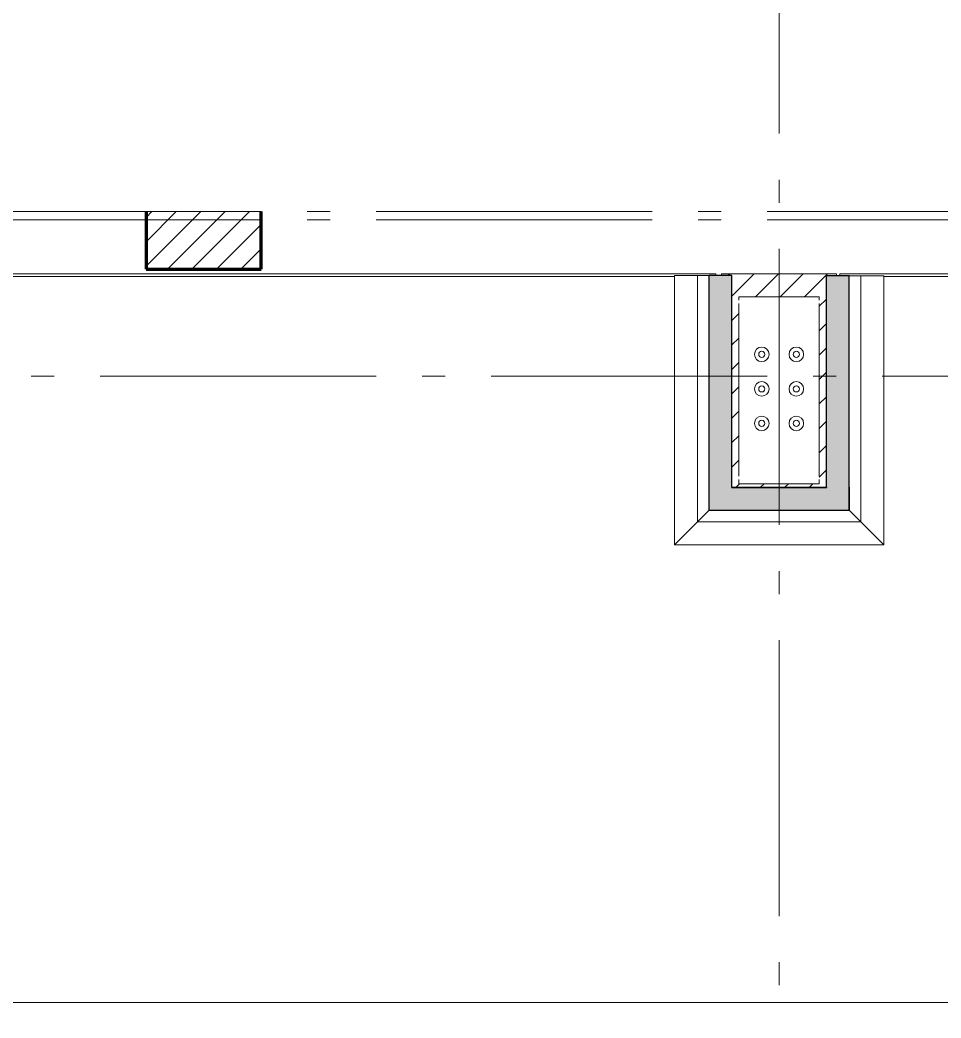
# Model space of a CAD drawing. Header units: millimetres. Extents: x -187347 to 135007, y -6415 to 292048.
# Drawn here: x -66240 to -62236, y 101267 to 105603 of the extents above; entities that cross this region are included whole.
import ezdxf

# ---------------------------------------------------------------- set-up
doc = ezdxf.new("R2010")
doc.units = ezdxf.units.MM
doc.header["$LTSCALE"] = 100
doc.linetypes.add('Z_LINE-CNTR', pattern=[17, 12, -2, 1, -2])
for name, color, linetype, lineweight in [('A-FLOR', 7, 'Continuous', 5), ('A-WALL', 7, 'Continuous', 5), ('A-WALL-FNSH', 7, 'Continuous', 5), ('A-WALL-PATT', 7, 'Continuous', 5), ('S-COLS', 7, 'Continuous', 5), ('S-FSTN', 7, 'Continuous', 5), ('S-GRID', 7, 'Continuous', 5)]:
    doc.layers.add(name, color=color, linetype=linetype, lineweight=lineweight)

# ---------------------------------------------------------------- blocks, each defined once
blk = doc.blocks.new('ODE_ST_M3_Concrete_Rectangular_Column_LOD3 - C500c500-V255-BLOCK WORK - GROUND FLOOR PLAN - FOR SITE')
at = {"layer": 'S-COLS', "true_color": 0xc0c0c0}
h = blk.add_hatch(dxfattribs=at)
h.set_pattern_fill('FP_1744', color=9, style=0, pattern_type=2)
h.set_pattern_definition([(45, (-147498.48, -715), (-53.03301, 53.03301), [])])
h.paths.add_polyline_path([(250, -250), (250, 0), (-250, 0), (-250, -250)])
at = {"layer": 'S-COLS', "lineweight": 100}
for p, q in [((-250, 0), (-250, -250)), ((250, -250), (250, 0)), ((-250, -250), (250, -250))]:
    blk.add_line(p, q, dxfattribs=at)
blk = doc.blocks.new('ODE_ST_M3_Base_Plate_Connection___Double_Row_14562_FREE_BOLT_LOD3 - BR630D-V277-BLOCK WORK - GROUND FLOOR PLAN - FOR SITE')
at = {"layer": 'S-FSTN'}
for p, q in [((-181.3, 406), (-181.3, 391)), ((168.7, 406), (-181.3, 406)), ((168.7, 391), (168.7, 406)), ((-181.3, 377), (-181.3, -373)), ((168.7, -373), (168.7, 377)), ((-181.3, -387), (-181.3, -406)), ((168.7, -406), (168.7, -387)), ((-181.3, -406), (168.7, -406))]:
    blk.add_line(p, q, dxfattribs=at)
blk = doc.blocks.new('Hex Head - 16mmØ BOLT-30449151-BLOCK WORK - GROUND FLOOR PLAN - FOR SITE')
at = {"layer": 'S-FSTN'}
for radius, start, end in [(31.7, 0, 180), (13.5, 0, 180), (31.7, 180, 360), (13.5, 180, 360)]:
    blk.add_arc((9.5, 0), radius, start, end, dxfattribs=at)
blk = doc.blocks.new('Hex Head - 30mmØ BOLT-30457584-BLOCK WORK - GROUND FLOOR PLAN - FOR SITE')
at = {"layer": 'S-FSTN'}
for radius, start, end in [(31.7, 0, 180), (13.5, 0, 180), (31.7, 180, 360), (13.5, 180, 360)]:
    blk.add_arc((9.5, 0), radius, start, end, dxfattribs=at)

msp = doc.modelspace()

# ---------------------------------------------------------------- hatches: boundary and pattern name
at = {"layer": 'A-WALL-PATT', "true_color": 0xb8ffa6}
h = msp.add_hatch(color=71, dxfattribs=at)
h.paths.add_polyline_path([(-63244.9, 103473.8), (-63244.1, 103473.8), (-63244.1, 103572.2), (-63244.9, 103572.2)])
h.paths.add_polyline_path([(-63244.1, 103573), (-63244.1, 104492), (-63244.9, 104492), (-63244.9, 103573)])
at = {"layer": 'A-WALL-PATT'}
h = msp.add_hatch(dxfattribs=at)
h.set_pattern_fill('FP_318', color=256, angle=67.3801, style=0, pattern_type=2)
h.set_pattern_definition([(157.38, (-63164.69, 104036.563), (-50.7995, 0.0003), [13.208, -647.192]), (157.38, (-63164.69, 104087.363), (-50.79954, 0.0003), [13.208, -647.192]), (157.38, (-63164.69, 104138.164), (-50.79954, 0.0003), [13.208, -647.192]), (157.38, (-63164.69, 104188.963), (-50.79954, 0.0003), [13.208, -647.192]), (157.38, (-63164.69, 104239.763), (-50.79954, 0.0003), [13.208, -647.192]), (202.249, (-63164.69, 104079.235), (-50.8004, 0.00024), [12.075, -1195.427]), (202.249, (-63164.69, 104130.035), (-50.8004, 0.00024), [12.075, -1195.427]), (202.249, (-63164.69, 104180.835), (-50.80037, 0.00024), [12.075, -1195.427]), (202.249, (-63164.69, 104231.635), (-50.80037, 0.00024), [12.075, -1195.427]), (202.249, (-63164.69, 104282.435), (-50.80037, 0.00024), [12.075, -1195.427]), (202.249, (-63164.69, 104333.235), (-50.80037, 0.00024), [12.075, -1195.427]), (202.249, (-63164.69, 104384.035), (-50.80037, 0.00024), [12.075, -1195.427]), (202.2491, (-63164.69, 104434.835), (-50.80037, 0.00024), [12.075, -1195.427]), (202.2491, (-63164.69, 104485.635), (-50.80037, 0.00024), [12.075, -1195.427]), (337.751, (-63175.866, 104066.535), (-50.8004, -0.0005), [12.075, -1195.427]), (337.751, (-63175.866, 104117.335), (-50.8004, -0.0005), [12.075, -1195.427]), (337.751, (-63175.866, 104168.136), (-50.8004, -0.0005), [12.075, -1195.427]), (337.751, (-63175.866, 104218.935), (-50.80037, -0.0005), [12.075, -1195.427]), (337.751, (-63175.866, 104269.735), (-50.80037, -0.0005), [12.075, -1195.427]), (337.751, (-63175.866, 104320.535), (-50.80037, -0.0005), [12.075, -1195.427]), (337.751, (-63175.866, 104371.335), (-50.80037, -0.00048), [12.075, -1195.427]), (337.7511, (-63175.866, 104422.135), (-50.80037, -0.00048), [12.075, -1195.427]), (337.7511, (-63175.867, 104472.935), (-50.80037, -0.00048), [12.075, -1195.427]), (22.62, (-63176.882, 104048.755), (-50.7995, -0.00055), [13.208, -647.192]), (22.62, (-63176.882, 104099.555), (-50.79954, -0.00055), [13.208, -647.192]), (22.62, (-63176.882, 104150.355), (-50.79954, -0.00055), [13.208, -647.192]), (22.62, (-63176.882, 104201.155), (-50.79954, -0.00055), [13.208, -647.192]), (22.62, (-63176.882, 104251.955), (-50.79954, -0.00055), [13.208, -647.192]), (171.8701, (-63156.054, 104034.023), (-50.79954, -7e-05), [3.592, -355.618]), (158.198, (-63159.61, 104034.531), (-50.8005, 0.0002), [5.471, -268.095]), (158.198, (-63159.61, 104085.331), (-50.8005, 0.0002), [5.471, -268.095]), (21.801, (-63164.69, 104053.835), (-50.8005, 0.0004), [5.471, -268.095]), (21.801, (-63164.69, 104104.635), (-50.8005, 0.0004), [5.471, -268.095]), (8.1301, (-63159.61, 104055.867), (-50.79954, -0.00017), [3.592, -355.618]), (8.1301, (-63156.054, 104034.023), (-50.79954, -0.00017), [3.592, -355.618]), (26.565, (-63152.498, 104034.53), (-50.7999, -0.0005), [3.408, -110.184]), (45, (-63149.45, 104036.056), (-50.8, -0.0001), [3.592, -68.25]), (56.31, (-63146.91, 104038.595), (-50.8, -0.0005), [1.832, -181.33]), (56.31, (-63146.91, 104089.395), (-50.8, -0.0005), [1.832, -181.33]), (56.31, (-63146.91, 104140.195), (-50.8, -0.0005), [1.832, -181.33]), (71.565, (-63145.894, 104040.12), (-50.8, 0.0002), [1.676, -158.967]), (71.565, (-63145.894, 104090.92), (-50.7998, 0.0002), [1.676, -158.967]), (71.565, (-63145.894, 104141.72), (-50.7998, 0.0002), [1.676, -158.967]), (71.565, (-63145.386, 104041.643), (-50.8, 0.0002), [1.676, -158.967]), (71.565, (-63145.386, 104092.443), (-50.7998, 0.0002), [1.676, -158.967]), (71.565, (-63145.387, 104143.243), (-50.7998, 0.0002), [1.676, -158.967]), (90, (-63144.88, 104043.167), (-50.8, -0.0001), [4.064, -46.736]), (108.435, (-63144.88, 104047.23), (-50.8, -0.0005), [1.676, -158.967]), (108.435, (-63144.878, 104098.03), (-50.7998, -0.0005), [1.676, -158.967]), (108.435, (-63144.88, 104148.83), (-50.7998, -0.0005), [1.676, -158.967]), (108.435, (-63145.386, 104048.755), (-50.8, -0.0005), [1.676, -158.967]), (108.435, (-63145.386, 104099.555), (-50.7998, -0.0005), [1.676, -158.967]), (108.435, (-63145.386, 104150.355), (-50.7998, -0.0005), [1.676, -158.967]), (123.69, (-63145.894, 104050.28), (-50.8, 0.0002), [1.832, -181.33]), (123.69, (-63145.895, 104101.08), (-50.8, 0.0002), [1.832, -181.33]), (123.69, (-63145.894, 104151.88), (-50.8, 0.0002), [1.832, -181.33]), (135, (-63146.91, 104051.803), (-50.8, -0.0001), [3.592, -68.25]), (153.435, (-63149.45, 104054.343), (-50.7999, 0.0003), [3.408, -110.184]), (171.8701, (-63152.498, 104055.867), (-50.79954, -7e-05), [3.592, -355.618]), (171.8701, (-63156.0536, 104059.423), (-50.79954, -7e-05), [3.592, -355.618]), (158.198, (-63159.61, 104059.93), (-50.8005, 0.0002), [5.471, -268.095]), (158.198, (-63159.61, 104110.732), (-50.8005, 0.0002), [5.471, -268.095]), (21.801, (-63164.69, 104079.235), (-50.8005, 0.0004), [5.471, -268.095]), (21.801, (-63164.69, 104130.035), (-50.8005, 0.0004), [5.471, -268.095]), (8.1301, (-63159.6096, 104081.267), (-50.79954, -0.00017), [3.592, -355.618]), (8.1301, (-63156.0536, 104059.423), (-50.79954, -0.00017), [3.592, -355.618]), (26.565, (-63152.498, 104059.931), (-50.7999, -0.0005), [3.408, -110.184]), (45, (-63149.45, 104061.455), (-50.8, -0.0001), [3.592, -68.25]), (56.31, (-63146.91, 104063.995), (-50.8, -0.0005), [1.832, -181.33]), (56.31, (-63146.91, 104114.796), (-50.8, -0.0005), [1.832, -181.33]), (56.31, (-63146.91, 104165.595), (-50.8, -0.0005), [1.832, -181.33]), (71.565, (-63145.894, 104065.52), (-50.8, 0.0002), [1.676, -158.967]), (71.565, (-63145.894, 104116.32), (-50.7998, 0.0002), [1.676, -158.967]), (71.565, (-63145.895, 104167.12), (-50.7998, 0.0002), [1.676, -158.967]), (71.565, (-63145.386, 104067.043), (-50.8, 0.0002), [1.676, -158.967]), (71.565, (-63145.386, 104117.843), (-50.7998, 0.0002), [1.676, -158.967]), (71.565, (-63145.386, 104168.644), (-50.7998, 0.0002), [1.676, -158.967]), (90, (-63144.88, 104068.567), (-50.8, -0.0001), [4.064, -46.736]), (108.435, (-63144.88, 104072.63), (-50.8, -0.0005), [1.676, -158.967]), (108.435, (-63144.88, 104123.43), (-50.7998, -0.0005), [1.676, -158.967]), (108.435, (-63144.88, 104174.23), (-50.7998, -0.0005), [1.676, -158.967]), (108.435, (-63145.386, 104074.155), (-50.8, -0.0005), [1.676, -158.967]), (108.435, (-63145.386, 104124.955), (-50.7998, -0.0005), [1.676, -158.967]), (108.435, (-63145.386, 104175.755), (-50.7998, -0.0005), [1.676, -158.967]), (123.69, (-63145.894, 104075.68), (-50.8, 0.0002), [1.832, -181.33]), (123.69, (-63145.894, 104126.48), (-50.8, 0.0002), [1.832, -181.33]), (123.69, (-63145.894, 104177.28), (-50.8, 0.0002), [1.832, -181.33]), (135, (-63146.91, 104077.203), (-50.8, -0.0001), [3.592, -68.25]), (153.435, (-63149.45, 104079.743), (-50.7999, 0.0003), [3.408, -110.184]), (171.8701, (-63152.4986, 104081.267), (-50.79954, -7e-05), [3.592, -355.618]), (171.8701, (-63184.5026, 104046.723), (-50.79954, -7e-05), [3.592, -355.618]), (153.435, (-63188.058, 104047.231), (-50.7999, 0.0003), [3.408, -110.184]), (135, (-63191.106, 104048.755), (-50.8, -0.0001), [3.592, -68.25]), (123.69, (-63193.646, 104051.295), (-50.8, 0.0002), [1.832, -181.33]), (123.69, (-63193.646, 104102.095), (-50.8, 0.0002), [1.832, -181.33]), (123.69, (-63193.647, 104152.895), (-50.8, 0.0002), [1.832, -181.33]), (108.435, (-63194.66, 104052.82), (-50.8, -0.0005), [1.676, -158.967]), (108.435, (-63194.66, 104103.62), (-50.7998, -0.0005), [1.676, -158.967]), (108.435, (-63194.663, 104154.42), (-50.7998, -0.0005), [1.676, -158.967]), (108.435, (-63195.17, 104054.343), (-50.8, -0.0005), [1.676, -158.967]), (108.435, (-63195.17, 104105.143), (-50.7998, -0.0005), [1.676, -158.967]), (108.435, (-63195.17, 104155.943), (-50.7998, -0.0005), [1.676, -158.967]), (90, (-63195.68, 104055.87), (-50.8, -0.0001), [4.064, -46.736]), (71.565, (-63195.68, 104059.93), (-50.8, 0.0002), [1.676, -158.967]), (71.565, (-63195.68, 104110.73), (-50.7998, 0.0002), [1.676, -158.967]), (71.565, (-63195.68, 104161.53), (-50.7998, 0.0002), [1.676, -158.967]), (71.565, (-63195.17, 104061.455), (-50.8, 0.0002), [1.676, -158.967]), (71.565, (-63195.17, 104112.255), (-50.7998, 0.0002), [1.676, -158.967]), (71.565, (-63195.17, 104163.055), (-50.7998, 0.0002), [1.676, -158.967]), (56.31, (-63194.66, 104062.98), (-50.8, -0.0005), [1.832, -181.33]), (56.31, (-63194.66, 104113.78), (-50.8, -0.0005), [1.832, -181.33]), (56.31, (-63194.66, 104164.58), (-50.8, -0.0005), [1.832, -181.33]), (45, (-63193.646, 104064.503), (-50.8, -0.0001), [3.592, -68.25]), (26.565, (-63191.106, 104067.043), (-50.7999, -0.0005), [3.408, -110.184]), (8.1301, (-63188.0586, 104068.567), (-50.79954, -0.00017), [3.592, -355.618]), (8.1301, (-63184.5026, 104046.723), (-50.79954, -0.00017), [3.592, -355.618]), (20.556, (-63180.946, 104047.231), (-50.8004, -0.0003), [4.34, -429.695]), (20.556, (-63180.946, 104098.03), (-50.8004, -0.0003), [4.34, -429.695]), (20.556, (-63180.946, 104148.831), (-50.8004, -0.0003), [4.34, -429.695]), (158.198, (-63175.866, 104066.535), (-50.8005, 0.0002), [5.471, -268.095]), (158.198, (-63175.866, 104117.335), (-50.8005, 0.0002), [5.471, -268.095]), (171.8701, (-63180.946, 104068.5675), (-50.79954, -7e-05), [3.592, -355.618]), (90, (-63195.68, 104032.5), (-50.8, -0.0001), [2.032, -48.768]), (71.565, (-63195.68, 104034.53), (-50.8, 0.0002), [1.676, -158.967]), (71.565, (-63195.68, 104085.33), (-50.8, 0.0002), [1.676, -158.967]), (71.565, (-63195.68, 104136.13), (-50.7998, 0.0002), [1.676, -158.967]), (71.565, (-63195.17, 104036.055), (-50.8, 0.0002), [1.676, -158.967]), (71.565, (-63195.17, 104086.855), (-50.8, 0.0002), [1.676, -158.967]), (71.565, (-63195.17, 104137.656), (-50.7998, 0.0002), [1.676, -158.967]), (56.31, (-63194.66, 104037.58), (-50.8, -0.0005), [1.832, -181.33]), (56.31, (-63194.663, 104088.38), (-50.8, -0.0005), [1.832, -181.33]), (56.31, (-63194.66, 104139.18), (-50.8, -0.0005), [1.832, -181.33]), (45, (-63193.646, 104039.103), (-50.8, -0.0001), [3.592, -68.25]), (26.565, (-63191.106, 104041.643), (-50.7999, -0.0005), [3.408, -110.184]), (8.1301, (-63188.058, 104043.167), (-50.79954, -0.00017), [3.592, -355.618]), (159.444, (-63176.882, 104041.643), (-50.8004, 7e-05), [4.34, -429.695]), (159.444, (-63176.882, 104092.443), (-50.8004, 7e-05), [4.34, -429.695]), (159.444, (-63176.882, 104143.244), (-50.8004, 7e-05), [4.34, -429.695]), (171.8701, (-63180.9455, 104043.167), (-50.79954, -7e-05), [3.592, -355.618]), (171.8701, (-63184.502, 104072.124), (-50.79954, -7e-05), [3.592, -355.618]), (153.435, (-63188.058, 104072.631), (-50.7999, 0.0003), [3.408, -110.184]), (135, (-63191.106, 104074.155), (-50.8, -0.0001), [3.592, -68.25]), (123.69, (-63193.646, 104076.695), (-50.8, 0.0002), [1.832, -181.33]), (123.69, (-63193.646, 104127.495), (-50.8, 0.0002), [1.832, -181.33]), (123.69, (-63193.646, 104178.296), (-50.8, 0.0002), [1.832, -181.33]), (108.435, (-63194.66, 104078.22), (-50.8, -0.0005), [1.676, -158.967]), (108.435, (-63194.66, 104129.02), (-50.7998, -0.0005), [1.676, -158.967]), (108.435, (-63194.66, 104179.82), (-50.7998, -0.0005), [1.676, -158.967]), (108.435, (-63195.17, 104079.743), (-50.8, -0.0005), [1.676, -158.967]), (108.435, (-63195.17, 104130.543), (-50.7998, -0.0005), [1.676, -158.967]), (108.435, (-63195.17, 104181.343), (-50.7998, -0.0005), [1.676, -158.967]), (90, (-63195.68, 104081.267), (-50.8, -0.0001), [2.032, -48.768]), (8.1301, (-63184.502, 104072.124), (-50.79954, -0.00017), [3.592, -355.618]), (21.801, (-63180.946, 104072.631), (-50.8005, 0.0004), [5.471, -268.095]), (21.801, (-63180.946, 104123.43), (-50.8005, 0.0004), [5.471, -268.095])])
h.paths.add_polyline_path([(-63244.1, 103572.2), (-63145.7, 103572.2), (-63145.7, 104492), (-63244.1, 104492), (-63244.1, 103573)])
at = {"layer": 'A-WALL-PATT', "true_color": 0xb8ffa6}
for points in [[(-63144.9, 103573), (-63144.9, 104492), (-63145.7, 104492), (-63145.7, 103573)], [(-62734.9, 103573), (-62734.1, 103573), (-62734.1, 104491), (-62734.9, 104491), (-62734.9, 103639)], [(-62901.7, 103572.2), (-62734.1, 103572.2), (-62734.9, 103573), (-63144.9, 103573), (-63145.7, 103572.2)], [(-62901.7, 103473), (-62635.7, 103473), (-62635.7, 103473.8), (-63244.1, 103473.8), (-63244.1, 103473)]]:
    msp.add_hatch(color=71, dxfattribs=at).paths.add_polyline_path(points)
at = {"layer": 'A-WALL-PATT'}
h = msp.add_hatch(dxfattribs=at)
h.set_pattern_fill('FP_316', color=256, angle=67.3801, style=0, pattern_type=2)
h.set_pattern_definition([(337.38, (-62715.066, 104027.935), (50.7995, -0.0003), [13.208, -647.192]), (337.38, (-62715.066, 103977.135), (50.79954, -0.0003), [13.208, -647.192]), (337.38, (-62715.066, 103926.335), (50.79954, -0.0003), [13.208, -647.192]), (337.38, (-62715.066, 103875.535), (50.79954, -0.0003), [13.208, -647.192]), (337.38, (-62715.066, 103824.735), (50.79954, -0.0003), [13.208, -647.192]), (22.249, (-62715.067, 103985.263), (50.8004, -0.00024), [12.075, -1195.427]), (22.249, (-62715.066, 103934.463), (50.8004, -0.00024), [12.075, -1195.427]), (22.249, (-62715.066, 103883.663), (50.80037, -0.00024), [12.075, -1195.427]), (22.249, (-62715.066, 103832.863), (50.80037, -0.00024), [12.075, -1195.427]), (22.249, (-62715.066, 103782.063), (50.80037, -0.00024), [12.075, -1195.427]), (22.249, (-62715.066, 103731.263), (50.80037, -0.00024), [12.075, -1195.427]), (22.249, (-62715.066, 103680.463), (50.80037, -0.00024), [12.075, -1195.427]), (22.2491, (-62715.066, 103629.663), (50.80037, -0.00024), [12.075, -1195.427]), (22.2491, (-62715.066, 103578.863), (50.80037, -0.00024), [12.075, -1195.427]), (157.751, (-62703.89, 103997.963), (50.8004, 0.0005), [12.075, -1195.427]), (157.751, (-62703.89, 103947.163), (50.8004, 0.0005), [12.075, -1195.427]), (157.751, (-62703.89, 103896.363), (50.8004, 0.0005), [12.075, -1195.427]), (157.751, (-62703.89, 103845.563), (50.80037, 0.0005), [12.075, -1195.427]), (157.751, (-62703.89, 103794.763), (50.80037, 0.0005), [12.075, -1195.427]), (157.751, (-62703.89, 103743.963), (50.80037, 0.0005), [12.075, -1195.427]), (157.751, (-62703.89, 103693.163), (50.80037, 0.00048), [12.075, -1195.427]), (157.7511, (-62703.89, 103642.363), (50.80037, 0.00048), [12.075, -1195.427]), (157.7511, (-62703.89, 103591.563), (50.80037, 0.00048), [12.075, -1195.427]), (202.62, (-62702.874, 104015.743), (50.7995, 0.00055), [13.208, -647.192]), (202.62, (-62702.874, 103964.943), (50.79954, 0.00055), [13.208, -647.192]), (202.62, (-62702.875, 103914.143), (50.79954, 0.00055), [13.208, -647.192]), (202.62, (-62702.874, 103863.343), (50.79954, 0.00055), [13.208, -647.192]), (202.62, (-62702.874, 103812.543), (50.79954, 0.00055), [13.208, -647.192]), (351.8701, (-62723.7016, 104030.475), (50.79954, 7e-05), [3.592, -355.618]), (338.198, (-62720.146, 104029.967), (50.8005, -0.0002), [5.471, -268.095]), (338.198, (-62720.146, 103979.167), (50.8005, -0.0002), [5.471, -268.095]), (201.801, (-62715.066, 104010.663), (50.8005, -0.0004), [5.471, -268.095]), (201.801, (-62715.066, 103959.863), (50.8005, -0.0004), [5.471, -268.095]), (188.1301, (-62720.1456, 104008.631), (50.79954, 0.00017), [3.592, -355.618]), (188.1301, (-62723.7016, 104030.475), (50.79954, 0.00017), [3.592, -355.618]), (206.565, (-62727.259, 104029.967), (50.7999, 0.0005), [3.408, -110.184]), (225, (-62730.306, 104028.443), (50.8, 0.0001), [3.592, -68.25]), (236.31, (-62732.846, 104025.903), (50.8, 0.0005), [1.832, -181.33]), (236.31, (-62732.846, 103975.103), (50.8, 0.0005), [1.832, -181.33]), (236.31, (-62732.846, 103924.303), (50.8, 0.0005), [1.832, -181.33]), (251.565, (-62733.86, 104024.38), (50.8, -0.0002), [1.676, -158.967]), (251.565, (-62733.86, 103973.58), (50.7998, -0.0002), [1.676, -158.967]), (251.565, (-62733.86, 103922.78), (50.7998, -0.0002), [1.676, -158.967]), (251.565, (-62734.37, 104022.855), (50.8, -0.0002), [1.676, -158.967]), (251.565, (-62734.37, 103972.055), (50.7998, -0.0002), [1.676, -158.967]), (251.565, (-62734.37, 103921.255), (50.7998, -0.0002), [1.676, -158.967]), (270, (-62734.88, 104021.33), (50.8, 0.0001), [4.064, -46.736]), (288.435, (-62734.88, 104017.267), (50.8, 0.0005), [1.676, -158.967]), (288.435, (-62734.88, 103966.467), (50.7998, 0.0005), [1.676, -158.967]), (288.435, (-62734.88, 103915.667), (50.7998, 0.0005), [1.676, -158.967]), (288.435, (-62734.37, 104015.743), (50.8, 0.0005), [1.676, -158.967]), (288.435, (-62734.37, 103964.943), (50.7998, 0.0005), [1.676, -158.967]), (288.435, (-62734.37, 103914.143), (50.7998, 0.0005), [1.676, -158.967]), (303.69, (-62733.862, 104014.22), (50.8, -0.0002), [1.832, -181.33]), (303.69, (-62733.86, 103963.42), (50.8, -0.0002), [1.832, -181.33]), (303.69, (-62733.862, 103912.62), (50.8, -0.0002), [1.832, -181.33]), (315, (-62732.846, 104012.695), (50.8, 0.0001), [3.592, -68.25]), (333.435, (-62730.306, 104010.155), (50.7999, -0.0003), [3.408, -110.184]), (351.8701, (-62727.2575, 104008.631), (50.79954, 7e-05), [3.592, -355.618]), (351.8701, (-62723.702, 104005.075), (50.79954, 7e-05), [3.592, -355.618]), (338.198, (-62720.146, 104004.567), (50.8005, -0.0002), [5.471, -268.095]), (338.198, (-62720.146, 103953.767), (50.8005, -0.0002), [5.471, -268.095]), (201.801, (-62715.067, 103985.263), (50.8005, -0.0004), [5.471, -268.095]), (201.801, (-62715.066, 103934.463), (50.8005, -0.0004), [5.471, -268.095]), (188.1301, (-62720.146, 103983.231), (50.79954, 0.00017), [3.592, -355.618]), (188.1301, (-62723.702, 104005.075), (50.79954, 0.00017), [3.592, -355.618]), (206.565, (-62727.258, 104004.567), (50.7999, 0.0005), [3.408, -110.184]), (225, (-62730.306, 104003.043), (50.8, 0.0001), [3.592, -68.25]), (236.31, (-62732.846, 104000.503), (50.8, 0.0005), [1.832, -181.33]), (236.31, (-62732.846, 103949.703), (50.8, 0.0005), [1.832, -181.33]), (236.31, (-62732.846, 103898.903), (50.8, 0.0005), [1.832, -181.33]), (251.565, (-62733.86, 103998.98), (50.8, -0.0002), [1.676, -158.967]), (251.565, (-62733.86, 103948.18), (50.7998, -0.0002), [1.676, -158.967]), (251.565, (-62733.86, 103897.38), (50.7998, -0.0002), [1.676, -158.967]), (251.565, (-62734.37, 103997.455), (50.8, -0.0002), [1.676, -158.967]), (251.565, (-62734.37, 103946.655), (50.7998, -0.0002), [1.676, -158.967]), (251.565, (-62734.37, 103895.855), (50.7998, -0.0002), [1.676, -158.967]), (270, (-62734.88, 103995.93), (50.8, 0.0001), [4.064, -46.736]), (288.435, (-62734.88, 103991.867), (50.8, 0.0005), [1.676, -158.967]), (288.435, (-62734.88, 103941.067), (50.7998, 0.0005), [1.676, -158.967]), (288.435, (-62734.88, 103890.267), (50.7998, 0.0005), [1.676, -158.967]), (288.435, (-62734.37, 103990.343), (50.8, 0.0005), [1.676, -158.967]), (288.435, (-62734.37, 103939.543), (50.7998, 0.0005), [1.676, -158.967]), (288.435, (-62734.37, 103888.743), (50.7998, 0.0005), [1.676, -158.967]), (303.69, (-62733.86, 103988.82), (50.8, -0.0002), [1.832, -181.33]), (303.69, (-62733.862, 103938.02), (50.8, -0.0002), [1.832, -181.33]), (303.69, (-62733.86, 103887.22), (50.8, -0.0002), [1.832, -181.33]), (315, (-62732.846, 103987.295), (50.8, 0.0001), [3.592, -68.25]), (333.435, (-62730.306, 103984.755), (50.7999, -0.0003), [3.408, -110.184]), (351.8701, (-62727.258, 103983.2306), (50.79954, 7e-05), [3.592, -355.618]), (351.8701, (-62695.254, 104017.7746), (50.79954, 7e-05), [3.592, -355.618]), (333.435, (-62691.698, 104017.267), (50.7999, -0.0003), [3.408, -110.184]), (315, (-62688.65, 104015.743), (50.8, 0.0001), [3.592, -68.25]), (303.69, (-62686.11, 104013.203), (50.8, -0.0002), [1.832, -181.33]), (303.69, (-62686.11, 103962.403), (50.8, -0.0002), [1.832, -181.33]), (303.69, (-62686.11, 103911.603), (50.8, -0.0002), [1.832, -181.33]), (288.435, (-62685.094, 104011.68), (50.8, 0.0005), [1.676, -158.967]), (288.435, (-62685.094, 103960.88), (50.7998, 0.0005), [1.676, -158.967]), (288.435, (-62685.094, 103910.08), (50.7998, 0.0005), [1.676, -158.967]), (288.435, (-62684.586, 104010.155), (50.8, 0.0005), [1.676, -158.967]), (288.435, (-62684.587, 103959.355), (50.7998, 0.0005), [1.676, -158.967]), (288.435, (-62684.586, 103908.555), (50.7998, 0.0005), [1.676, -158.967]), (270, (-62684.08, 104008.63), (50.8, 0.0001), [4.064, -46.736]), (251.565, (-62684.08, 104004.567), (50.8, -0.0002), [1.676, -158.967]), (251.565, (-62684.078, 103953.767), (50.7998, -0.0002), [1.676, -158.967]), (251.565, (-62684.08, 103902.967), (50.7998, -0.0002), [1.676, -158.967]), (251.565, (-62684.586, 104003.043), (50.8, -0.0002), [1.676, -158.967]), (251.565, (-62684.586, 103952.243), (50.7998, -0.0002), [1.676, -158.967]), (251.565, (-62684.586, 103901.443), (50.7998, -0.0002), [1.676, -158.967]), (236.31, (-62685.094, 104001.52), (50.8, 0.0005), [1.832, -181.33]), (236.31, (-62685.094, 103950.72), (50.8, 0.0005), [1.832, -181.33]), (236.31, (-62685.094, 103899.92), (50.8, 0.0005), [1.832, -181.33]), (225, (-62686.11, 103999.995), (50.8, 0.0001), [3.592, -68.25]), (206.565, (-62688.65, 103997.455), (50.7999, 0.0005), [3.408, -110.184]), (188.1301, (-62691.698, 103995.9306), (50.79954, 0.00017), [3.592, -355.618]), (188.1301, (-62695.254, 104017.7746), (50.79954, 0.00017), [3.592, -355.618]), (200.556, (-62698.81, 104017.267), (50.8004, 0.0003), [4.34, -429.695]), (200.556, (-62698.81, 103966.467), (50.8004, 0.0003), [4.34, -429.695]), (200.556, (-62698.81, 103915.667), (50.8004, 0.0003), [4.34, -429.695]), (338.198, (-62703.89, 103997.963), (50.8005, -0.0002), [5.471, -268.095]), (338.198, (-62703.89, 103947.163), (50.8005, -0.0002), [5.471, -268.095]), (351.8701, (-62698.81, 103995.931), (50.79954, 7e-05), [3.592, -355.618]), (270, (-62684.08, 104032), (50.8, 0.0001), [2.032, -48.768]), (251.565, (-62684.08, 104029.967), (50.8, -0.0002), [1.676, -158.967]), (251.565, (-62684.08, 103979.167), (50.8, -0.0002), [1.676, -158.967]), (251.565, (-62684.08, 103928.367), (50.7998, -0.0002), [1.676, -158.967]), (251.565, (-62684.586, 104028.443), (50.8, -0.0002), [1.676, -158.967]), (251.565, (-62684.586, 103977.643), (50.8, -0.0002), [1.676, -158.967]), (251.565, (-62684.586, 103926.843), (50.7998, -0.0002), [1.676, -158.967]), (236.31, (-62685.094, 104026.92), (50.8, 0.0005), [1.832, -181.33]), (236.31, (-62685.094, 103976.12), (50.8, 0.0005), [1.832, -181.33]), (236.31, (-62685.094, 103925.32), (50.8, 0.0005), [1.832, -181.33]), (225, (-62686.11, 104025.395), (50.8, 0.0001), [3.592, -68.25]), (206.565, (-62688.65, 104022.855), (50.7999, 0.0005), [3.408, -110.184]), (188.1301, (-62691.6975, 104021.331), (50.79954, 0.00017), [3.592, -355.618]), (339.444, (-62702.874, 104022.855), (50.8004, -7e-05), [4.34, -429.695]), (339.444, (-62702.874, 103972.055), (50.8004, -7e-05), [4.34, -429.695]), (339.444, (-62702.874, 103921.255), (50.8004, -7e-05), [4.34, -429.695]), (351.8701, (-62698.81, 104021.331), (50.79954, 7e-05), [3.592, -355.618]), (351.8701, (-62695.254, 103992.375), (50.79954, 7e-05), [3.592, -355.618]), (333.435, (-62691.698, 103991.867), (50.7999, -0.0003), [3.408, -110.184]), (315, (-62688.65, 103990.343), (50.8, 0.0001), [3.592, -68.25]), (303.69, (-62686.11, 103987.803), (50.8, -0.0002), [1.832, -181.33]), (303.69, (-62686.11, 103937.003), (50.8, -0.0002), [1.832, -181.33]), (303.69, (-62686.11, 103886.203), (50.8, -0.0002), [1.832, -181.33]), (288.435, (-62685.094, 103986.28), (50.8, 0.0005), [1.676, -158.967]), (288.435, (-62685.094, 103935.48), (50.7998, 0.0005), [1.676, -158.967]), (288.435, (-62685.094, 103884.68), (50.7998, 0.0005), [1.676, -158.967]), (288.435, (-62684.586, 103984.755), (50.8, 0.0005), [1.676, -158.967]), (288.435, (-62684.586, 103933.955), (50.7998, 0.0005), [1.676, -158.967]), (288.435, (-62684.586, 103883.155), (50.7998, 0.0005), [1.676, -158.967]), (270, (-62684.08, 103983.23), (50.8, 0.0001), [2.032, -48.768]), (188.1301, (-62695.254, 103992.375), (50.79954, 0.00017), [3.592, -355.618]), (201.801, (-62698.81, 103991.867), (50.8005, -0.0004), [5.471, -268.095]), (201.801, (-62698.81, 103941.067), (50.8005, -0.0004), [5.471, -268.095])])
h.paths.add_polyline_path([(-62635.7, 103572.2), (-62635.7, 104491), (-62734.1, 104491), (-62734.1, 103572.2)])
at = {"layer": 'A-WALL-PATT', "true_color": 0xb8ffa6}
h = msp.add_hatch(color=71, dxfattribs=at)
h.paths.add_polyline_path([(-62634.9, 103473.8), (-62634.9, 103572.2), (-62635.7, 103572.2), (-62635.7, 103473.8)])
h.paths.add_polyline_path([(-62634.9, 103573), (-62634.9, 104491), (-62635.7, 104491), (-62635.7, 103573)])
at = {"layer": 'A-WALL-PATT'}
h = msp.add_hatch(dxfattribs=at)
h.set_pattern_fill('FP_317', color=256, angle=-292.6199, style=0, pattern_type=2)
h.set_pattern_definition([(247.38, (-62943.942, 103553.187), (-0.0003, -50.7995), [13.208, -647.192]), (247.38, (-62994.742, 103553.187), (-0.0003, -50.7995), [13.208, -647.192]), (247.38, (-63045.542, 103553.187), (-0.0003, -50.7995), [13.208, -647.192]), (247.38, (-63096.342, 103553.187), (-0.0003, -50.7995), [13.208, -647.192]), (247.38, (-63147.142, 103553.187), (-0.0003, -50.79954), [13.208, -647.192]), (292.249, (-62986.614, 103553.187), (-0.0002, -50.8004), [12.075, -1195.427]), (292.249, (-63037.414, 103553.187), (-0.0002, -50.8004), [12.075, -1195.427]), (292.249, (-63088.214, 103553.187), (-0.0002, -50.8004), [12.075, -1195.427]), (292.249, (-63139.014, 103553.187), (-0.00024, -50.8004), [12.075, -1195.427]), (292.249, (-63189.814, 103553.187), (-0.00024, -50.8004), [12.075, -1195.427]), (292.249, (-63240.614, 103553.187), (-0.00024, -50.80037), [12.075, -1195.427]), (292.249, (-63291.414, 103553.187), (-0.00024, -50.80037), [12.075, -1195.427]), (292.249, (-63342.214, 103553.187), (-0.00024, -50.80037), [12.075, -1195.427]), (292.249, (-63393.014, 103553.187), (-0.00024, -50.80037), [12.075, -1195.427]), (67.751, (-62973.914, 103542.011), (0.0005, -50.8004), [12.075, -1195.427]), (67.751, (-63024.714, 103542.01), (0.0005, -50.8004), [12.075, -1195.427]), (67.751, (-63075.514, 103542.011), (0.0005, -50.8004), [12.075, -1195.427]), (67.751, (-63126.314, 103542.01), (0.0005, -50.8004), [12.075, -1195.427]), (67.751, (-63177.114, 103542.011), (0.0005, -50.8004), [12.075, -1195.427]), (67.751, (-63227.914, 103542.01), (0.0005, -50.8004), [12.075, -1195.427]), (67.751, (-63278.714, 103542.01), (0.0005, -50.80037), [12.075, -1195.427]), (67.751, (-63329.514, 103542.01), (0.0005, -50.80037), [12.075, -1195.427]), (67.751, (-63380.314, 103542.011), (0.0005, -50.80037), [12.075, -1195.427]), (112.62, (-62956.134, 103540.995), (0.0005, -50.7995), [13.208, -647.192]), (112.62, (-63006.934, 103540.995), (0.0005, -50.7995), [13.208, -647.192]), (112.62, (-63057.734, 103540.995), (0.00055, -50.7995), [13.208, -647.192]), (112.62, (-63108.534, 103540.995), (0.00055, -50.7995), [13.208, -647.192]), (112.62, (-63159.334, 103540.995), (0.00055, -50.79954), [13.208, -647.192]), (261.8701, (-62941.4026, 103561.823), (7e-05, -50.79954), [3.592, -355.618]), (248.198, (-62941.91, 103558.267), (-0.0002, -50.8005), [5.471, -268.095]), (248.198, (-62992.71, 103558.267), (-0.0002, -50.8005), [5.471, -268.095]), (111.801, (-62961.214, 103553.187), (-0.0004, -50.8005), [5.471, -268.095]), (111.801, (-63012.014, 103553.187), (-0.0004, -50.8005), [5.471, -268.095]), (98.1301, (-62963.246, 103558.2666), (0.00017, -50.79954), [3.592, -355.618]), (98.1301, (-62941.4026, 103561.823), (0.00017, -50.79954), [3.592, -355.618]), (116.565, (-62941.91, 103565.379), (0.0005, -50.7999), [3.408, -110.184]), (135, (-62943.434, 103568.427), (0.0001, -50.8), [3.592, -68.25]), (146.31, (-62945.974, 103570.967), (0.0005, -50.8), [1.832, -181.33]), (146.31, (-62996.774, 103570.967), (0.0005, -50.8), [1.832, -181.33]), (146.31, (-63047.574, 103570.967), (0.0005, -50.8), [1.832, -181.33]), (161.565, (-62947.5, 103571.983), (-0.0002, -50.8), [1.676, -158.967]), (161.565, (-62998.3, 103571.983), (-0.0002, -50.8), [1.676, -158.967]), (161.565, (-63049.1, 103571.983), (-0.0002, -50.8), [1.676, -158.967]), (161.565, (-62949.02, 103572.49), (-0.0002, -50.8), [1.676, -158.967]), (161.565, (-62999.822, 103572.49), (-0.0002, -50.8), [1.676, -158.967]), (161.565, (-63050.62, 103572.49), (-0.0002, -50.8), [1.676, -158.967]), (180, (-62950.546, 103573), (0.0001, -50.8), [4.064, -46.736]), (198.435, (-62954.61, 103573), (0.0005, -50.8), [1.676, -158.967]), (198.435, (-63005.41, 103573), (0.0005, -50.8), [1.676, -158.967]), (198.435, (-63056.21, 103573), (0.0005, -50.8), [1.676, -158.967]), (198.435, (-62956.134, 103572.49), (0.0005, -50.8), [1.676, -158.967]), (198.435, (-63006.934, 103572.49), (0.0005, -50.8), [1.676, -158.967]), (198.435, (-63057.734, 103572.49), (0.0005, -50.8), [1.676, -158.967]), (213.69, (-62957.66, 103571.983), (-0.0002, -50.8), [1.832, -181.33]), (213.69, (-63008.46, 103571.983), (-0.0002, -50.8), [1.832, -181.33]), (213.69, (-63059.258, 103571.983), (-0.0002, -50.8), [1.832, -181.33]), (225, (-62959.182, 103570.967), (0.0001, -50.8), [3.592, -68.25]), (243.435, (-62961.722, 103568.427), (-0.0003, -50.7999), [3.408, -110.184]), (261.8701, (-62963.246, 103565.379), (7e-05, -50.79954), [3.592, -355.618]), (261.8701, (-62966.802, 103561.823), (7e-05, -50.79954), [3.592, -355.618]), (248.198, (-62967.31, 103558.267), (-0.0002, -50.8005), [5.471, -268.095]), (248.198, (-63018.11, 103558.267), (-0.0002, -50.8005), [5.471, -268.095]), (111.801, (-62986.614, 103553.187), (-0.0004, -50.8005), [5.471, -268.095]), (111.801, (-63037.414, 103553.187), (-0.0004, -50.8005), [5.471, -268.095]), (98.1301, (-62988.646, 103558.267), (0.00017, -50.79954), [3.592, -355.618]), (98.1301, (-62966.802, 103561.823), (0.00017, -50.79954), [3.592, -355.618]), (116.565, (-62967.31, 103565.379), (0.0005, -50.7999), [3.408, -110.184]), (135, (-62968.834, 103568.427), (0.0001, -50.8), [3.592, -68.25]), (146.31, (-62971.374, 103570.967), (0.0005, -50.8), [1.832, -181.33]), (146.31, (-63022.174, 103570.967), (0.0005, -50.8), [1.832, -181.33]), (146.31, (-63072.974, 103570.967), (0.0005, -50.8), [1.832, -181.33]), (161.565, (-62972.898, 103571.983), (-0.0002, -50.8), [1.676, -158.967]), (161.565, (-63023.7, 103571.983), (-0.0002, -50.8), [1.676, -158.967]), (161.565, (-63074.5, 103571.983), (-0.0002, -50.8), [1.676, -158.967]), (161.565, (-62974.42, 103572.49), (-0.0002, -50.8), [1.676, -158.967]), (161.565, (-63025.22, 103572.49), (-0.0002, -50.8), [1.676, -158.967]), (161.565, (-63076.02, 103572.49), (-0.0002, -50.8), [1.676, -158.967]), (180, (-62975.946, 103573), (0.0001, -50.8), [4.064, -46.736]), (198.435, (-62980.01, 103573), (0.0005, -50.8), [1.676, -158.967]), (198.435, (-63030.81, 103573), (0.0005, -50.8), [1.676, -158.967]), (198.435, (-63081.61, 103573), (0.0005, -50.8), [1.676, -158.967]), (198.435, (-62981.534, 103572.49), (0.0005, -50.8), [1.676, -158.967]), (198.435, (-63032.334, 103572.49), (0.0005, -50.8), [1.676, -158.967]), (198.435, (-63083.134, 103572.49), (0.0005, -50.8), [1.676, -158.967]), (213.69, (-62983.06, 103571.983), (-0.0002, -50.8), [1.832, -181.33]), (213.69, (-63033.858, 103571.983), (-0.0002, -50.8), [1.832, -181.33]), (213.69, (-63084.658, 103571.983), (-0.0002, -50.8), [1.832, -181.33]), (225, (-62984.582, 103570.967), (0.0001, -50.8), [3.592, -68.25]), (243.435, (-62987.122, 103568.427), (-0.0003, -50.7999), [3.408, -110.184]), (261.8701, (-62988.646, 103565.379), (7e-05, -50.79954), [3.592, -355.618]), (261.8701, (-62954.102, 103533.375), (7e-05, -50.79954), [3.592, -355.618]), (243.435, (-62954.61, 103529.819), (-0.0003, -50.7999), [3.408, -110.184]), (225, (-62956.134, 103526.77), (0.0001, -50.8), [3.592, -68.25]), (213.69, (-62958.674, 103524.23), (-0.0002, -50.8), [1.832, -181.33]), (213.69, (-63009.474, 103524.23), (-0.0002, -50.8), [1.832, -181.33]), (213.69, (-63060.274, 103524.23), (-0.0002, -50.8), [1.832, -181.33]), (198.435, (-62960.198, 103523.215), (0.0005, -50.8), [1.676, -158.967]), (198.435, (-63011, 103523.215), (0.0005, -50.8), [1.676, -158.967]), (198.435, (-63061.8, 103523.215), (0.0005, -50.8), [1.676, -158.967]), (198.435, (-62961.72, 103522.707), (0.0005, -50.8), [1.676, -158.967]), (198.435, (-63012.52, 103522.707), (0.0005, -50.8), [1.676, -158.967]), (198.435, (-63063.32, 103522.707), (0.0005, -50.8), [1.676, -158.967]), (180, (-62963.246, 103522.2), (0.0001, -50.8), [4.064, -46.736]), (161.565, (-62967.31, 103522.2), (-0.0002, -50.8), [1.676, -158.967]), (161.565, (-63018.11, 103522.2), (-0.0002, -50.8), [1.676, -158.967]), (161.565, (-63068.91, 103522.2), (-0.0002, -50.8), [1.676, -158.967]), (161.565, (-62968.834, 103522.707), (-0.0002, -50.8), [1.676, -158.967]), (161.565, (-63019.634, 103522.707), (-0.0002, -50.8), [1.676, -158.967]), (161.565, (-63070.434, 103522.707), (-0.0002, -50.8), [1.676, -158.967]), (146.31, (-62970.36, 103523.215), (0.0005, -50.8), [1.832, -181.33]), (146.31, (-63021.158, 103523.215), (0.0005, -50.8), [1.832, -181.33]), (146.31, (-63071.958, 103523.215), (0.0005, -50.8), [1.832, -181.33]), (135, (-62971.88, 103524.23), (0.0001, -50.8), [3.592, -68.25]), (116.565, (-62974.422, 103526.771), (0.0005, -50.7999), [3.408, -110.184]), (98.1301, (-62975.946, 103529.819), (0.00017, -50.79954), [3.592, -355.618]), (98.1301, (-62954.102, 103533.375), (0.00017, -50.79954), [3.592, -355.618]), (110.556, (-62954.61, 103536.931), (0.0003, -50.8004), [4.34, -429.695]), (110.556, (-63005.41, 103536.931), (0.0003, -50.8004), [4.34, -429.695]), (110.556, (-63056.21, 103536.93), (0.0003, -50.8004), [4.34, -429.695]), (248.198, (-62973.914, 103542.011), (-0.0002, -50.8005), [5.471, -268.095]), (248.198, (-63024.714, 103542.01), (-0.0002, -50.8005), [5.471, -268.095]), (261.8701, (-62975.9456, 103536.931), (7e-05, -50.79954), [3.592, -355.618]), (180, (-62939.88, 103522.2), (0.0001, -50.8), [2.032, -48.768]), (161.565, (-62941.91, 103522.2), (-0.0002, -50.8), [1.676, -158.967]), (161.565, (-62992.71, 103522.2), (-0.0002, -50.8), [1.676, -158.967]), (161.565, (-63043.51, 103522.2), (-0.0002, -50.8), [1.676, -158.967]), (161.565, (-62943.434, 103522.707), (-0.0002, -50.8), [1.676, -158.967]), (161.565, (-62994.234, 103522.707), (-0.0002, -50.8), [1.676, -158.967]), (161.565, (-63045.034, 103522.707), (-0.0002, -50.8), [1.676, -158.967]), (146.31, (-62944.96, 103523.215), (0.0005, -50.8), [1.832, -181.33]), (146.31, (-62995.76, 103523.215), (0.0005, -50.8), [1.832, -181.33]), (146.31, (-63046.558, 103523.215), (0.0005, -50.8), [1.832, -181.33]), (135, (-62946.482, 103524.23), (0.0001, -50.8), [3.592, -68.25]), (116.565, (-62949.022, 103526.771), (0.0005, -50.7999), [3.408, -110.184]), (98.1301, (-62950.546, 103529.819), (0.00017, -50.79954), [3.592, -355.618]), (249.444, (-62949.022, 103540.995), (-7e-05, -50.8004), [4.34, -429.695]), (249.444, (-62999.822, 103540.995), (-7e-05, -50.8004), [4.34, -429.695]), (249.444, (-63050.622, 103540.995), (-7e-05, -50.8004), [4.34, -429.695]), (261.8701, (-62950.546, 103536.931), (7e-05, -50.79954), [3.592, -355.618]), (261.8701, (-62979.502, 103533.375), (7e-05, -50.79954), [3.592, -355.618]), (243.435, (-62980.01, 103529.82), (-0.0003, -50.7999), [3.408, -110.184]), (225, (-62981.534, 103526.77), (0.0001, -50.8), [3.592, -68.25]), (213.69, (-62984.074, 103524.23), (-0.0002, -50.8), [1.832, -181.33]), (213.69, (-63034.874, 103524.23), (-0.0002, -50.8), [1.832, -181.33]), (213.69, (-63085.674, 103524.23), (-0.0002, -50.8), [1.832, -181.33]), (198.435, (-62985.6, 103523.215), (0.0005, -50.8), [1.676, -158.967]), (198.435, (-63036.4, 103523.215), (0.0005, -50.8), [1.676, -158.967]), (198.435, (-63087.2, 103523.215), (0.0005, -50.8), [1.676, -158.967]), (198.435, (-62987.12, 103522.707), (0.0005, -50.8), [1.676, -158.967]), (198.435, (-63037.92, 103522.707), (0.0005, -50.8), [1.676, -158.967]), (198.435, (-63088.72, 103522.707), (0.0005, -50.8), [1.676, -158.967]), (180, (-62988.646, 103522.2), (0.0001, -50.8), [2.032, -48.768]), (98.1301, (-62979.502, 103533.375), (0.00017, -50.79954), [3.592, -355.618]), (111.801, (-62980.01, 103536.931), (-0.0004, -50.8005), [5.471, -268.095]), (111.801, (-63030.81, 103536.93), (-0.0004, -50.8005), [5.471, -268.095])])
h.paths.add_polyline_path([(-63244.1, 103473.8), (-62635.7, 103473.8), (-62635.7, 103572.2), (-63244.1, 103572.2)])
at = {"layer": 'S-COLS'}
h = msp.add_hatch(dxfattribs=at)
h.set_pattern_fill('FP_1528', color=256, style=0, pattern_type=2)
h.set_pattern_definition([(45, (-212939.88, 104055), (-53.03301, 53.03301), [])])
h.paths.add_polyline_path([(-62764.9, 103573), (-62734.9, 103573), (-62734.9, 104491), (-62689.9, 104491), (-62689.9, 104500), (-63189.9, 104500), (-63189.9, 104492), (-63144.9, 104492), (-63144.9, 103573), (-62901.7, 103573)])
h.paths.add_polyline_path([(-63114.9, 103588), (-63114.9, 104400), (-62764.9, 104400), (-62764.9, 103588), (-62901.7, 103588)])

# ---------------------------------------------------------------- linework, layer by layer
at = {"layer": 'A-FLOR'}
for p, q in [((-63215.1, 104500), (-71439.9, 104500)), ((-63215.1, 104492), (-63215.1, 104500)), ((-57215.1, 104500), (-62675.1, 104500)), ((-62675.1, 104500), (-62675.1, 104491)), ((-63394.9, 104487.7), (-71439.9, 104487.7)), ((-57394.9, 104487.7), (-62484.9, 104487.7)), ((-89691.4, 101333.6), (-34989.9, 101333.6))]:
    msp.add_line(p, q, dxfattribs=at)
at = {"layer": 'A-WALL'}
for p, q in [((-63394.9, 103573), (-63394.9, 104492)), ((-63394.9, 104492), (-63294.9, 104492)), ((-63394.9, 103323), (-63394.9, 104492)), ((-63294.9, 104492), (-63244.9, 104492)), ((-63294.9, 103423), (-63294.9, 104492)), ((-62634.9, 104491), (-62584.9, 104491)), ((-62584.9, 104491), (-62484.9, 104491)), ((-62584.9, 103423), (-62584.9, 104491)), ((-62484.9, 104491), (-62484.9, 103573)), ((-62484.9, 103323), (-62484.9, 104491)), ((-63394.9, 103573), (-63394.9, 103323)), ((-62484.9, 103323), (-62484.9, 103573)), ((-63294.9, 103423), (-63244.1, 103473.8)), ((-63244.1, 103473.8), (-63294.9, 103423)), ((-63244.9, 103473.8), (-63244.9, 103473)), ((-63244.9, 103473), (-63244.1, 103473)), ((-62635.7, 103473.8), (-62584.9, 103423)), ((-62584.9, 103423), (-62635.7, 103473.8)), ((-62635.7, 103473), (-62634.9, 103473)), ((-62634.9, 103473), (-62634.9, 103473.8)), ((-63394.9, 103323), (-63294.9, 103423)), ((-63294.9, 103423), (-63394.9, 103323)), ((-63294.9, 103423), (-62584.9, 103423)), ((-62584.9, 103423), (-62484.9, 103323)), ((-62484.9, 103323), (-62584.9, 103423)), ((-62484.9, 103323), (-63394.9, 103323)), ((-63394.9, 103323), (-62484.9, 103323))]:
    msp.add_line(p, q, dxfattribs=at)
at = {"layer": 'A-WALL', "lineweight": 25}
for p, q in [((-63145.7, 104492), (-63244.1, 104492)), ((-63244.1, 103573), (-63244.1, 104492)), ((-63145.7, 103573), (-63145.7, 104492)), ((-62635.7, 104491), (-62734.1, 104491)), ((-62734.1, 103573), (-62734.1, 104491)), ((-62635.7, 103573), (-62635.7, 104491)), ((-63244.9, 103573), (-63244.9, 103572.2)), ((-63244.9, 103572.2), (-63244.9, 103473.8)), ((-63244.1, 103572.2), (-63244.9, 103572.2)), ((-63244.1, 103572.2), (-63244.1, 103573)), ((-63244.1, 103473.8), (-63244.1, 103572.2)), ((-63145.7, 103572.2), (-63145.7, 103573)), ((-63145.7, 103572.2), (-62734.1, 103572.2)), ((-62734.1, 103573), (-62734.1, 103572.2)), ((-62635.7, 103573), (-62635.7, 103572.2)), ((-62635.7, 103572.2), (-62635.7, 103473.8)), ((-62634.9, 103572.2), (-62635.7, 103572.2)), ((-62634.9, 103572.2), (-62634.9, 103573)), ((-62634.9, 103473.8), (-62634.9, 103572.2)), ((-63244.9, 103473.8), (-63244.1, 103473.8)), ((-63244.1, 103473.8), (-62635.7, 103473.8)), ((-63244.1, 103473), (-63244.1, 103473.8)), ((-62635.7, 103473.8), (-62635.7, 103473)), ((-62635.7, 103473.8), (-62634.9, 103473.8))]:
    msp.add_line(p, q, dxfattribs=at)
at = {"layer": 'A-WALL-FNSH'}
for p, q in [((-63244.9, 104492), (-63244.9, 103573)), ((-63244.1, 104492), (-63244.9, 104492)), ((-63144.9, 104492), (-63145.7, 104492)), ((-63144.9, 103573), (-63144.9, 104492)), ((-62734.9, 104491), (-62734.9, 103573)), ((-62734.1, 104491), (-62734.9, 104491)), ((-62634.9, 104491), (-62635.7, 104491)), ((-62634.9, 103573), (-62634.9, 104491)), ((-63244.9, 103573), (-63244.9, 103572.2)), ((-62734.9, 103573), (-63144.9, 103573)), ((-62634.9, 103572.2), (-62634.9, 103573)), ((-63244.9, 103473.8), (-63244.9, 103473)), ((-63244.9, 103473), (-62634.9, 103473)), ((-62634.9, 103473), (-62634.9, 103473.8))]:
    msp.add_line(p, q, dxfattribs=at)
at = {"layer": 'S-COLS'}
for p, q in [((-63189.9, 104500), (-62689.9, 104500)), ((-63189.9, 104492), (-63189.9, 104500)), ((-62689.9, 104500), (-62689.9, 104491))]:
    msp.add_line(p, q, dxfattribs=at)
at = {"layer": 'S-GRID', "color": 152, "linetype": 'Z_LINE-CNTR'}
for p, q in [((-62939.9, 111408.8), (-62939.9, -6038.2)), ((-90191.4, 104770), (-18064, 104770)), ((-90191.4, 104735), (-18064, 104735)), ((-89691.4, 104055), (-18064, 104055))]:
    msp.add_line(p, q, dxfattribs=at)

# ---------------------------------------------------------------- block references
at = {"layer": 'S-COLS', "lineweight": 5}
msp.add_blockref('ODE_ST_M3_Concrete_Rectangular_Column_LOD3 - C500c500-V255-BLOCK WORK - GROUND FLOOR PLAN - FOR SITE', (-65441.4, 104770), dxfattribs=at)
at = {"layer": 'S-FSTN', "lineweight": 5}
msp.add_blockref('ODE_ST_M3_Base_Plate_Connection___Double_Row_14562_FREE_BOLT_LOD3 - BR630D-V277-BLOCK WORK - GROUND FLOOR PLAN - FOR SITE', (-62933.5, 103994), dxfattribs=at)
at = {"layer": 'S-FSTN', "lineweight": 5, "extrusion": (0, 0, -1), "rotation": 180}
for name, p in [('Hex Head - 30mmØ BOLT-30457584-BLOCK WORK - GROUND FLOOR PLAN - FOR SITE', (63024.4, 104150)), ('Hex Head - 16mmØ BOLT-30449151-BLOCK WORK - GROUND FLOOR PLAN - FOR SITE', (62874.4, 104150)), ('Hex Head - 30mmØ BOLT-30457584-BLOCK WORK - GROUND FLOOR PLAN - FOR SITE', (63024.4, 104000)), ('Hex Head - 16mmØ BOLT-30449151-BLOCK WORK - GROUND FLOOR PLAN - FOR SITE', (62874.4, 104000)), ('Hex Head - 30mmØ BOLT-30457584-BLOCK WORK - GROUND FLOOR PLAN - FOR SITE', (63024.4, 103850)), ('Hex Head - 16mmØ BOLT-30449151-BLOCK WORK - GROUND FLOOR PLAN - FOR SITE', (62874.4, 103850))]:
    msp.add_blockref(name, p, dxfattribs=at)

doc.saveas('drawing.dxf')
